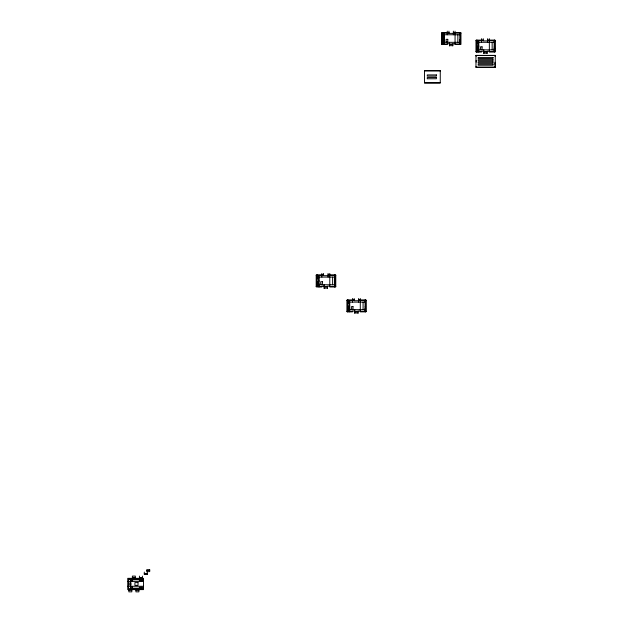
<?xml version="1.0" encoding="UTF-8"?>
<svg xmlns="http://www.w3.org/2000/svg" width="623" height="623" viewBox="0 0 623 623"><rect width="100%" height="100%" fill="white"/><g stroke="black" fill="none" stroke-linecap="round" stroke-linejoin="round"><path stroke-width="0.93" d="M130.129 579.748L130.713 579.164M141.109 588.782L141.694 588.198M128.572 579.164L130.713 579.748L141.109 579.748L142.69 579.164L142.69 580.636L139.357 580.636L139.357 579.748L142.69 579.164L128.572 579.164L128.572 588.782L142.69 588.782L142.69 587.31L139.357 587.31L139.357 588.198M139.443 576.088L139.443 578.331L135.355 578.331L135.355 576.096L132.38 576.096L132.38 578.331L127.738 578.331L127.738 589.615L128.852 589.615L128.852 591.85L131.827 591.85L131.827 589.615L135.923 589.615L135.923 591.85L138.882 591.85L138.882 589.615L141.172 589.117M138.462 589.545L141 589.085M138.462 589.303L140.152 589.093M142.69 579.164L130.713 579.748L130.713 583.136M448.926 32.575L442.221 32.575L442.221 44.521L447.228 44.521L447.228 43.719L449.479 43.719M453.373 32.575L460.405 32.575L460.405 44.521L455.063 44.521L455.063 33.128M442.673 32.746L441.668 32.746L441.668 44.358L442.673 44.358M459.961 32.746L460.958 32.746L460.958 44.358L459.961 44.521M447.259 32.855L448.926 32.855M453.373 32.855L455.039 32.855M441.668 33.128L448.926 33.128M453.373 33.128L460.958 33.128M453.373 33.377L448.926 33.377L448.926 31.15M442.221 34.242L442.673 34.242L442.673 32.575M460.405 34.242L459.961 34.242L459.961 32.575M443.895 34.771L459.844 34.771M442.221 35.355L443.062 35.355L443.062 33.128M442.221 36.189L444.448 36.189M442.221 37.575L444.448 37.575M443.895 38.408L444.448 38.408M442.221 39.233L444.448 39.241M459.844 39.522L460.405 39.522M483.222 40.106L476.525 40.106L476.525 52.059L481.532 52.059L481.532 51.25L483.783 51.25M487.669 40.106L494.701 40.106L494.701 52.059L489.367 52.059L489.343 38.681M476.969 40.277L475.972 40.277L475.972 51.888L476.969 51.888M494.257 40.277L495.262 40.277L495.262 51.888L494.257 51.888M481.556 40.394L483.222 40.394M487.669 40.394L489.343 40.394M475.972 40.659L483.222 40.659M487.669 40.659L495.262 40.659M442.221 40.853L444.448 40.853L442.221 39.88M459.844 40.845L460.405 40.845M487.669 40.908L483.222 40.908L483.222 38.681M459.844 41.336L460.405 41.336M442.221 41.749L443.062 41.749L443.062 43.968M476.525 41.772L476.969 41.772L476.969 40.106M494.701 41.772L494.257 41.772L494.257 40.106M444.448 42.325L460.405 42.325M478.191 42.302L494.148 42.302M443.895 42.714L444.448 42.714M442.221 42.855L442.673 42.855L442.673 44.521M460.405 42.855L459.961 42.855L459.961 43.968M476.525 42.886L477.358 42.886L477.358 40.659M455.063 43.719L452.812 43.719L452.812 45.946M476.525 43.719L478.752 43.719M441.668 43.968L447.228 43.968M449.479 43.968L452.812 43.968M455.063 43.968L460.405 43.968M449.479 44.521L452.812 44.521M476.525 45.105L478.752 45.105M449.479 45.658L452.812 45.658M478.191 45.938L478.752 45.938M476.525 46.764L478.752 46.764M476.525 46.78L478.752 46.78M494.148 47.052L494.701 47.052M476.525 48.384L478.752 48.384L476.525 47.418M494.148 48.329L494.701 48.329M494.148 48.867L494.701 48.867M476.525 49.279L477.358 49.279L477.358 51.499M478.752 49.863L494.701 49.863M478.191 50.253L478.752 50.253M476.525 50.393L476.969 50.393L476.969 52.059M494.701 50.393L494.257 50.393L494.257 51.499M489.367 51.25L487.116 51.25L487.116 53.477M475.972 51.499L481.532 51.499M483.783 51.499L487.116 51.499M489.367 51.499L494.701 51.499M483.783 52.059L487.116 52.059M483.783 53.189L487.116 53.189M475.972 55.533L495.262 55.533M475.972 55.938L476.525 55.938L476.525 55.377M495.262 55.938L494.701 55.938L494.701 55.377M475.972 60.797L476.525 60.797M475.972 61.911L476.525 61.911M494.701 62.323L495.262 62.323M494.701 63.608L495.262 63.608M494.701 64.161L495.262 64.161M494.701 65.103L495.262 65.103M475.972 66.77L476.525 66.77L476.525 67.331M495.262 66.77L494.701 66.77L494.701 67.331M475.972 67.175L495.262 67.175M424.481 70.913L440.266 70.913M424.481 82.766L440.266 82.766M323.563 274.86L316.764 274.86L316.764 286.985L321.842 286.985L321.842 286.167L324.124 286.167M328.072 274.86L335.213 274.86L335.213 286.985L329.793 286.985L329.793 275.421M334.761 275.031L335.774 275.031L335.774 286.814L334.761 286.814M321.865 275.148L323.563 275.148M328.072 275.148L329.769 275.148M316.196 275.421L323.563 275.421M328.072 275.421L335.774 275.421M328.072 275.678L323.563 275.678L323.563 273.411M335.213 276.55L334.761 276.55L334.761 274.86M318.454 277.087L334.644 277.087M316.764 277.679L317.605 277.679L317.605 275.421M316.764 278.528L319.015 278.528M316.764 279.937L319.015 279.937M318.454 280.778L319.015 280.778M316.764 281.627L319.015 281.619M334.644 281.908L335.213 281.908M316.764 283.263L319.015 283.263L317.512 282.608M334.644 283.255L335.213 283.255M334.644 283.753L335.213 283.753M316.764 284.166L317.605 284.166L317.605 286.424M319.015 284.758L335.213 284.758M318.454 285.155L319.015 285.155M335.213 285.295L334.761 285.295L334.761 286.985M329.793 286.167L327.511 286.167L327.511 288.433M316.196 286.424L321.842 286.424M324.124 286.424L327.511 286.424M329.793 286.424L335.774 286.424M324.124 286.985L327.511 286.985M324.124 288.138L327.511 288.138M354.16 299.912L347.463 299.912L347.463 311.858L352.47 311.858L352.47 311.056L354.721 311.056M358.607 299.912L365.639 299.912L365.639 311.858L360.304 311.858L360.281 298.487M347.907 300.084L346.91 300.084L346.91 311.687L347.907 311.687M365.195 300.084L366.199 300.084L366.199 311.687L365.195 311.687M352.493 300.193L354.16 300.193M358.607 300.193L360.281 300.193M346.91 300.465L354.16 300.465M358.607 300.465L366.199 300.465M358.607 300.714L354.16 300.714L354.16 298.487M347.463 301.579L347.907 301.579L347.907 299.912M365.639 301.579L365.195 301.579L365.195 299.912M349.129 302.108L365.086 302.108M347.463 302.692L348.296 302.692L348.296 300.465M347.463 303.526L349.69 303.526M347.463 304.912L349.69 304.912M349.129 305.745L349.69 305.745M347.463 306.571L349.69 306.578M365.086 306.859L365.639 306.859M365.086 308.136L365.639 308.136M347.463 308.19L349.69 308.19L347.463 307.217M365.086 308.673L365.639 308.673M347.463 309.078L348.296 309.078L348.296 311.305M349.69 309.662L365.639 309.662M349.129 310.052L349.69 310.052M347.463 310.192L347.907 310.192L347.907 311.858M365.639 310.192L365.195 310.192L365.195 311.858M360.304 311.056L358.054 311.056L358.054 313.283M346.91 311.305L352.47 311.305M354.721 311.305L358.054 311.305M360.304 311.305L366.199 311.305M354.721 311.858L358.054 311.858M354.721 312.987L358.054 312.987M146.732 570.349L149.707 570.349M144.295 573.939L147.269 573.939M144.295 574.001L147.269 574.001M132.38 577.498L135.355 577.498M139.443 577.498L142.418 577.498M132.38 577.949L135.355 577.949M139.443 577.957L142.418 577.957M132.38 578.019L135.355 578.019M139.443 578.019L142.418 578.019M130.713 580.916L132.465 580.916L132.465 579.748M127.738 581.415L143.524 581.415M128.572 583.136L130.799 583.136M130.238 583.977L130.799 583.977M128.572 584.81L130.799 584.81M127.738 586.274L143.524 586.274M130.713 587.03L132.465 587.03L132.465 588.198M138.882 589.615L143.524 589.615L143.524 578.331L142.418 578.331L142.418 576.088M128.852 589.926L131.827 589.926M135.923 589.926L138.882 589.926M128.852 589.997L131.827 589.997M135.923 589.997L138.882 589.997M141.109 579.164L141.694 579.748M130.129 588.198L130.713 588.782M494.148 40.659L494.148 51.499M492.147 42.302L492.147 49.863M487.669 38.681L487.669 42.302M483.783 49.863L483.783 53.477M481.556 38.681L481.556 42.302M478.752 40.659L478.752 52.059M478.191 40.659L478.191 51.499M459.844 33.128L459.844 43.968M457.843 34.771L457.843 42.325M455.039 31.15L455.039 33.151M453.373 31.15L453.373 34.771M449.479 42.325L449.479 45.946M447.259 31.15L447.259 34.771M444.448 33.128L444.448 44.521M443.895 33.128L443.895 43.968M365.086 300.465L365.086 311.305M363.084 302.108L363.084 309.662M358.607 298.487L358.607 302.108M354.721 309.662L354.721 313.283M352.493 298.487L352.493 302.108M349.69 300.465L349.69 311.858M349.129 300.465L349.129 303.526M349.129 305.262L349.129 306.025M349.129 308.19L349.129 311.305M334.644 275.421L334.644 286.424M332.62 277.087L332.62 284.758M329.769 273.411L329.769 275.444M328.072 273.411L328.072 277.087M324.124 284.758L324.124 288.433M321.865 273.411L321.865 277.087M319.015 275.421L319.015 286.985M318.454 275.421L318.454 278.528M318.454 280.498L318.454 280.926M318.454 283.263L318.454 286.424M317.216 274.86L316.196 275.031L316.196 286.814M147.269 572.078L147.269 574.313L144.295 574.313L144.295 572.078M141.109 579.748L141.109 580.636M141.109 587.31L141.109 588.198L130.713 588.198L130.713 584.81M130.799 582.972L130.799 584.974M447.781 39.327L446.115 39.327L446.115 41.772L447.781 41.772L447.781 39.327M482.085 46.857L480.419 46.857L480.419 49.303L482.085 49.303L482.085 46.857M495.262 55.377L475.972 55.377L475.972 67.331L495.262 67.331L495.262 55.377M493.034 57.433L478.191 57.433L478.191 58.546L493.034 58.546L493.034 57.433M493.034 59.66L478.191 59.66L478.191 60.774L493.034 60.774L493.034 59.66M493.034 61.879L478.191 61.879L478.191 62.993L493.034 62.993L493.034 61.879M493.034 64.107L478.191 64.107L478.191 65.22L493.034 65.22L493.034 64.107M440.266 70.648L424.481 70.648L424.481 83.038L440.266 83.038L440.266 70.648M436.38 74.916L427.261 74.916L427.261 76.138L436.38 76.138L436.38 74.916M436.38 77.54L427.261 77.54L427.261 78.763L436.38 78.763L436.38 77.54M322.403 281.713L320.713 281.713L320.713 284.197L322.403 284.197L322.403 281.713M353.023 306.664L351.356 306.664L351.356 309.109L353.023 309.109L353.023 306.664M149.707 569.772L146.732 569.772L146.732 571.641L149.707 571.641L149.707 569.772M138.026 582.583L134.911 582.583L134.911 585.363L138.026 585.363L138.026 582.583"/></g></svg>
